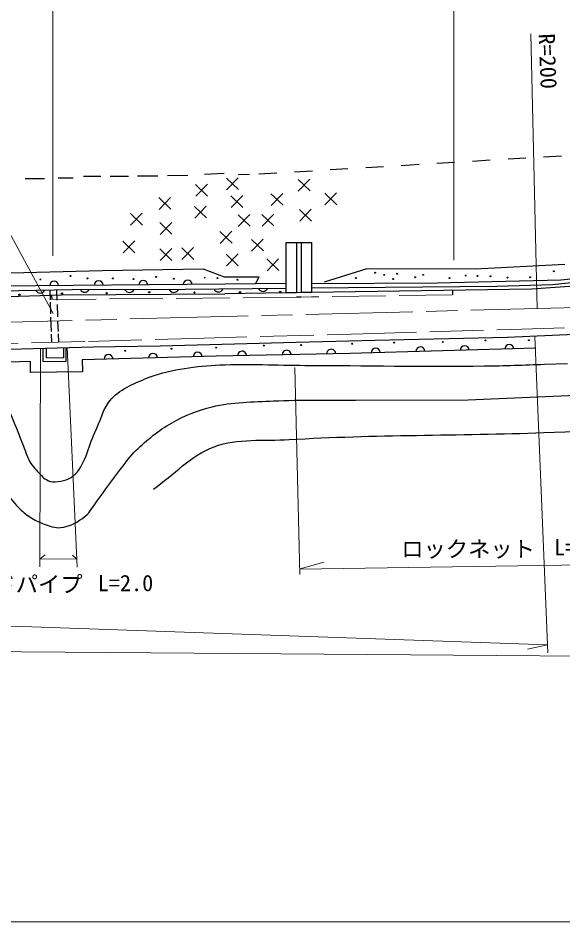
# Model space of a CAD drawing. Units: millimetres, scale not verified. Extents: x 40000 to 680000, y 20000 to 380000.
# Drawn here: x 273756 to 334910, y 205000 to 306490 of the extents above; entities that cross this region are included whole.
import ezdxf
from ezdxf.enums import TextEntityAlignment as Align

# ---------------------------------------------------------------- set-up
doc = ezdxf.new("R2010")
doc.units = ezdxf.units.MM
doc.header["$LTSCALE"] = 1000
doc.linetypes.add('CHAIN', pattern=[18.5, 12, -1.5, 3.5, -1.5])
doc.linetypes.add('DASHED', pattern=[7.5, 6, -1.5])
for name, color, linetype, lineweight in [('M-BGD', 7, 'Continuous', 25), ('M-BMK', 2, 'CHAIN', 13), ('M-STR-HTXT', 7, 'Continuous', 13), ('M-TTL-BAND', 7, 'Continuous', 13)]:
    doc.layers.add(name, color=color, linetype=linetype, lineweight=lineweight)
doc.styles.add('ＭＳ ゴシック', font='')
doc.styles.get('ＭＳ ゴシック').set_extended_font_data('MS Gothic')

msp = doc.modelspace()

# ---------------------------------------------------------------- linework, layer by layer
at = {"layer": 'M-BGD'}
for p, q in [((320760, 290195), (322756, 290315)), ((324753, 290435), (326749, 290555)), ((328746, 290675), (330742, 290795)), ((332738, 290915), (334735, 291035)), ((304789, 289235), (306785, 289355)), ((308782, 289475), (310778, 289595)), ((312774, 289715), (314771, 289835)), ((316767, 289955), (318764, 290075)), ((276716, 288452), (274569, 288452)), ((279936, 288532), (278266, 288532)), ((283036, 288691), (281089, 288691)), ((286137, 288691), (284110, 288691)), ((289436, 288731), (287171, 288731)), ((292815, 288810), (290510, 288770)), ((296870, 289049), (294684, 288929)), ((297131, 288523), (298482, 287223)), ((298457, 288548), (297157, 287197)), ((299732, 288929), (298460, 288890)), ((300796, 288995), (302792, 289115)), ((305180, 288377), (306531, 287077)), ((306506, 288403), (305205, 287052)), ((293673, 287807), (295024, 286507)), ((294999, 287833), (293698, 286482)), ((289548, 286336), (290899, 285035)), ((290873, 286361), (289573, 285010)), ((297648, 286535), (298999, 285235)), ((298974, 286561), (297673, 285210)), ((302143, 286772), (303494, 285471)), ((303469, 286797), (302169, 285446)), ((308170, 286837), (309521, 285536)), ((309496, 286862), (308195, 285511)), ((293554, 285343), (294905, 284042)), ((294879, 285368), (293579, 284017)), ((286359, 284548), (287710, 283247)), ((287684, 284573), (286384, 283222)), ((298446, 284408), (299797, 283108)), ((299772, 284433), (298471, 283082)), ((301120, 284452), (302471, 283151)), ((302446, 284477), (301145, 283126)), ((305345, 285003), (306696, 283703)), ((306671, 285029), (305371, 283678)), ((289679, 283529), (291030, 282228)), ((291005, 283554), (289704, 282203)), ((296416, 282521), (297767, 281220)), ((297741, 282546), (296441, 281195)), ((285524, 281447), (286875, 280147)), ((286850, 281473), (285549, 280121)), ((299940, 281645), (301291, 280345)), ((301266, 281671), (299965, 280319)), ((303841, 275631), (303841, 281306)), ((303841, 281306), (306696, 281306)), ((305018, 281306), (305018, 275651)), ((305518, 281306), (305518, 275660)), ((306696, 281306), (306696, 275680)), ((289676, 280587), (291027, 279287)), ((291001, 280613), (289701, 279262)), ((292123, 280692), (293474, 279391)), ((293448, 280717), (292148, 279366)), ((297118, 279981), (298470, 278680)), ((298444, 280006), (297144, 278655)), ((301679, 279440), (303030, 278140)), ((303004, 279465), (301704, 278114)), ((261352, 277595), (283215, 278152)), ((283215, 278152), (294545, 278351)), ((294545, 278351), (296890, 277436)), ((312910, 278316), (308120, 276845)), ((325074, 278296), (312910, 278316)), ((335111, 278833), (325074, 278296)), ((334674, 277084), (345049, 278256)), ((296890, 277436), (300786, 277436)), ((300786, 277436), (300416, 276644)), ((320781, 276765), (334674, 277084)), ((333725, 276577), (346068, 277849)), ((296984, 276593), (268229, 276363)), ((303841, 276136), (288715, 275957)), ((303841, 276695), (296984, 276593)), ((306696, 276705), (320781, 276765)), ((306696, 276198), (327504, 276378)), ((327504, 276378), (333725, 276577)), ((339091, 276616), (331399, 276040)), ((271397, 275200), (278631, 275419)), ((281858, 276017), (271781, 275838)), ((277317, 275936), (277350, 274839)), ((277521, 275385), (277528, 274885)), ((278068, 275956), (278109, 274832)), ((278631, 275419), (296950, 275529)), ((288715, 275957), (281858, 276017)), ((303841, 275631), (296950, 275529)), ((305018, 275651), (303841, 275631)), ((305528, 275160), (305008, 275151)), ((305518, 275660), (305018, 275651)), ((306696, 275680), (305518, 275660)), ((331399, 276040), (306696, 275680)), ((322518, 275911), (322525, 275411)), ((277357, 274596), (277397, 273267)), ((278128, 274318), (278177, 272958)), ((277408, 272889), (277456, 271289)), ((278197, 272422), (278238, 271296)), ((277465, 271004), (277492, 270093)), ((278248, 271033), (278281, 270105)), ((328705, 270663), (336198, 270981)), ((289709, 269670), (304954, 270107)), ((304954, 270107), (313818, 270326)), ((313818, 270326), (328705, 270663)), ((266355, 269153), (276809, 269411)), ((276546, 269405), (276546, 267954)), ((276809, 269411), (282176, 269570)), ((276906, 269414), (276906, 268369)), ((278864, 269472), (278864, 268349)), ((279105, 269479), (279105, 267931)), ((282176, 269570), (289709, 269670)), ((331854, 269416), (311004, 268840)), ((276546, 267957), (279105, 267931)), ((276906, 268369), (278864, 268349)), ((295978, 268522), (280952, 268125)), ((280952, 268125), (280972, 266753)), ((311004, 268840), (295978, 268522)), ((275148, 267926), (264932, 267647)), ((275168, 266693), (275148, 267926)), ((332834, 267612), (335423, 267693)), ((280972, 266753), (275168, 266693)), ((324279, 263627), (340520, 264322)), ((311618, 263592), (324279, 263627))]:
    msp.add_line(p, q, dxfattribs=at)
at = {"layer": 'M-BGD', "linetype": 'DASHED', "lineweight": 13}
for p, q in [((305008, 275151), (277528, 274885)), ((293448, 270513), (312492, 271046)), ((312492, 271046), (329104, 271533)), ((329104, 271533), (341800, 271880)), ((267755, 269842), (281656, 270189)), ((281656, 270189), (293448, 270513))]:
    msp.add_line(p, q, dxfattribs=at)
msp.add_lwpolyline([(322525, 275411), (306696, 275180), (305528, 275160)], dxfattribs=at)
at = {"layer": 'M-BGD'}
for centre, radius in [((333894, 278057), 51.7), ((276254, 277143), 51.7), ((279633, 277541), 51.7), ((281541, 277262), 51.7), ((284403, 277262), 51.7), ((286709, 277183), 51.7), ((289253, 277421), 51.7), ((291240, 277223), 51.7), ((294699, 277342), 51.7), ((296130, 277302), 51.7), ((298395, 277103), 51.7), ((311672, 277302), 51.7), ((313819, 277898), 51.7), ((314853, 277660), 51.7), ((315846, 277183), 51.7), ((316323, 277779), 51.7), ((318311, 277382), 51.7), ((319225, 277660), 51.7), ((322167, 277302), 51.7), ((323995, 277580), 51.7), ((325307, 277541), 51.7), ((326778, 277501), 51.7), ((328686, 277342), 51.7), ((331230, 277382), 51.7), ((273905, 275418), 75), ((278677, 275559), 75), ((283690, 275599), 75), ((288482, 275699), 75), ((293555, 275679), 75), ((298668, 275699), 75), ((303180, 275739), 75), ((311265, 269918), 51.7), ((315976, 270057), 51.7), ((321441, 270117), 51.7), ((326231, 270296), 51.7), ((331081, 270316), 51.7), ((285784, 269143), 51.7), ((290972, 269362), 51.7), ((295981, 269481), 51.7), ((301327, 269720), 51.7), ((305541, 269779), 51.7)]:
    msp.add_circle(centre, radius, dxfattribs=at)
for centre, radius, start, end in [((277803, 276440), 500, 0.45896, 180.45896), ((282803, 276480), 500, 0.45896, 180.45896), ((287803, 276520), 500, 0.45896, 180.45896), ((292803, 276560), 500, 0.45896, 180.45896), ((301245, 276372), 567, 208.74829, 332.60332), ((276246, 276184), 567, 209.08946, 332.94449), ((281245, 276273), 567, 209.08946, 332.94449), ((286252, 276245), 567, 207.57428, 331.4293), ((291246, 276254), 567, 208.74829, 332.60332), ((296246, 276313), 567, 208.74829, 332.60332), ((293907, 268467), 500, 1.51541, 181.51541), ((298905, 268584), 500, 1.21243, 181.21243), ((303904, 268690), 500, 1.21243, 181.21243), ((308903, 268796), 500, 1.21243, 181.21243), ((313901, 268920), 500, 1.58356, 181.58356), ((318900, 269058), 500, 1.58356, 181.58356), ((323898, 269196), 500, 1.58356, 181.58356), ((328896, 269335), 500, 1.58356, 181.58356), ((283910, 268203), 500, 1.51541, 181.51541), ((288908, 268335), 500, 1.51541, 181.51541)]:
    msp.add_arc(centre, radius, start, end, dxfattribs=at)
for points, knots in [([(288938, 253600), (291214, 255188), (293161, 257409), (295766, 258365), (298412, 259335), (301370, 258987), (304183, 259159), (313698, 259739), (323244, 259584), (332769, 259953), (339177, 260200), (345625, 260078), (351984, 260905), (358048, 261695), (363963, 263375), (369930, 264717), (381555, 267331), (393025, 270637), (404709, 272975), (407286, 273490), (409864, 274132), (412490, 274245), (419491, 274547), (426461, 273123), (433453, 272657), (440807, 272167), (448157, 271340), (455527, 271387), (468369, 271468), (481138, 273349), (493958, 274086), (502211, 274561), (510491, 274563), (518732, 275198), (526006, 275759), (533209, 277104), (540489, 277580), (545403, 277901), (550335, 277815), (555258, 277898), (559652, 277972), (564046, 278004), (568439, 278057)], [0, 0, 0, 0, 1, 1, 1, 2, 2, 2, 3, 3, 3, 4, 4, 4, 5, 5, 5, 6, 6, 6, 7, 7, 7, 8, 8, 8, 9, 9, 9, 10, 10, 10, 11, 11, 11, 12, 12, 12, 13, 13, 13, 14, 14, 14, 14]), ([(270362, 266152), (270736, 265789), (271162, 265473), (271485, 265063), (271758, 264718), (271964, 264323), (272157, 263928), (272526, 263175), (272771, 262366), (273084, 261588), (273473, 260621), (273874, 259658), (274265, 258692), (274537, 258021), (274707, 257299), (275076, 256676), (275393, 256143), (275836, 255694), (276258, 255240), (276418, 255068), (276569, 254879), (276768, 254753), (277026, 254591), (277320, 254443), (277625, 254429), (278426, 254394), (279323, 254567), (279942, 255078), (281340, 256232), (281567, 258319), (282374, 259943), (283003, 261208), (283281, 262716), (284251, 263743), (285391, 264949), (287041, 265584), (288583, 266198), (289810, 266687), (291128, 266924), (292429, 267148), (293745, 267375), (295081, 267480), (296414, 267542), (299592, 267691), (302777, 267509), (305959, 267496), (312662, 267468), (319366, 267346), (326069, 267426), (328325, 267453), (330579, 267550), (332834, 267612)], [0, 0, 0, 0, 1, 1, 1, 2, 2, 2, 3, 3, 3, 4, 4, 4, 5, 5, 5, 6, 6, 6, 7, 7, 7, 8, 8, 8, 9, 9, 9, 10, 10, 10, 11, 11, 11, 12, 12, 12, 13, 13, 13, 14, 14, 14, 15, 15, 15, 16, 16, 16, 17, 17, 17, 17]), ([(267442, 258646), (268352, 257653), (269261, 256661), (270170, 255669), (270842, 254935), (271532, 254217), (272186, 253468), (272742, 252832), (273209, 252117), (273808, 251522), (274212, 251119), (274648, 250741), (275128, 250433), (275612, 250122), (276137, 249868), (276681, 249680), (277278, 249473), (277905, 249206), (278534, 249274), (279541, 249384), (280500, 249916), (281291, 250548), (281865, 251008), (282192, 251711), (282635, 252298), (283518, 253468), (284350, 254676), (285253, 255831), (285814, 256548), (286337, 257305), (286990, 257939), (288196, 259108), (289518, 260186), (290975, 261020), (292398, 261835), (293946, 262465), (295539, 262851), (297786, 263395), (300135, 263379), (302443, 263499), (305498, 263658), (308560, 263561), (311618, 263592)], [0, 0, 0, 0, 1, 1, 1, 2, 2, 2, 3, 3, 3, 4, 4, 4, 5, 5, 5, 6, 6, 6, 7, 7, 7, 8, 8, 8, 9, 9, 9, 10, 10, 10, 11, 11, 11, 12, 12, 12, 13, 13, 13, 14, 14, 14, 14])]:
    msp.add_open_spline(points, degree=3, knots=knots, dxfattribs=at)
at = {"layer": 'M-BMK'}
for p, q in [((298331, 273009), (268264, 272236)), ((336559, 273982), (298331, 273009))]:
    msp.add_line(p, q, dxfattribs=at)
at = {"layer": 'M-STR-HTXT'}
for p, q in [((277656, 279782), (277656, 327374)), ((322656, 279320), (322656, 327187)), ((331299, 304730), (332003, 273867)), ((265597, 295632), (277690, 273336)), ((333207, 235206), (331771, 270745)), ((276214, 244878), (276283, 269398)), ((279269, 269484), (280385, 244832)), ((305380, 244018), (304804, 267258)), ((276225, 245755), (276783, 246227)), ((276225, 245755), (280344, 245717)), ((280344, 245717), (279870, 246167)), ((305377, 244592), (357951, 245414)), ((305421, 244631), (308066, 245407)), ((234233, 238676), (274196, 238187)), ((274196, 238187), (333171, 236109)), ((196100, 235623), (274129, 235345)), ((333171, 236109), (330927, 235623)), ((274129, 235345), (377273, 234510))]:
    msp.add_line(p, q, dxfattribs=at)
at = {"layer": 'M-TTL-BAND'}
msp.add_line((40000, 205000), (579000, 205000), dxfattribs=at)

# ---------------------------------------------------------------- texts
at = {"layer": 'M-STR-HTXT', "style": 'ＭＳ ゴシック'}
msp.add_text('R=200', height=1833, rotation=272.407, dxfattribs=at).set_placement((331750, 301588), align=Align.BOTTOM_CENTER)
for s, p in [('ロックネット', (324270, 246880)), ('L=67.0', (337661, 247083)), ('ガードパイプ', (273493, 242916)), ('L=2.0', (285812, 243054))]:
    msp.add_text(s, height=1833, dxfattribs=at).set_placement(p, align=Align.MIDDLE_CENTER)

doc.saveas('drawing.dxf')
